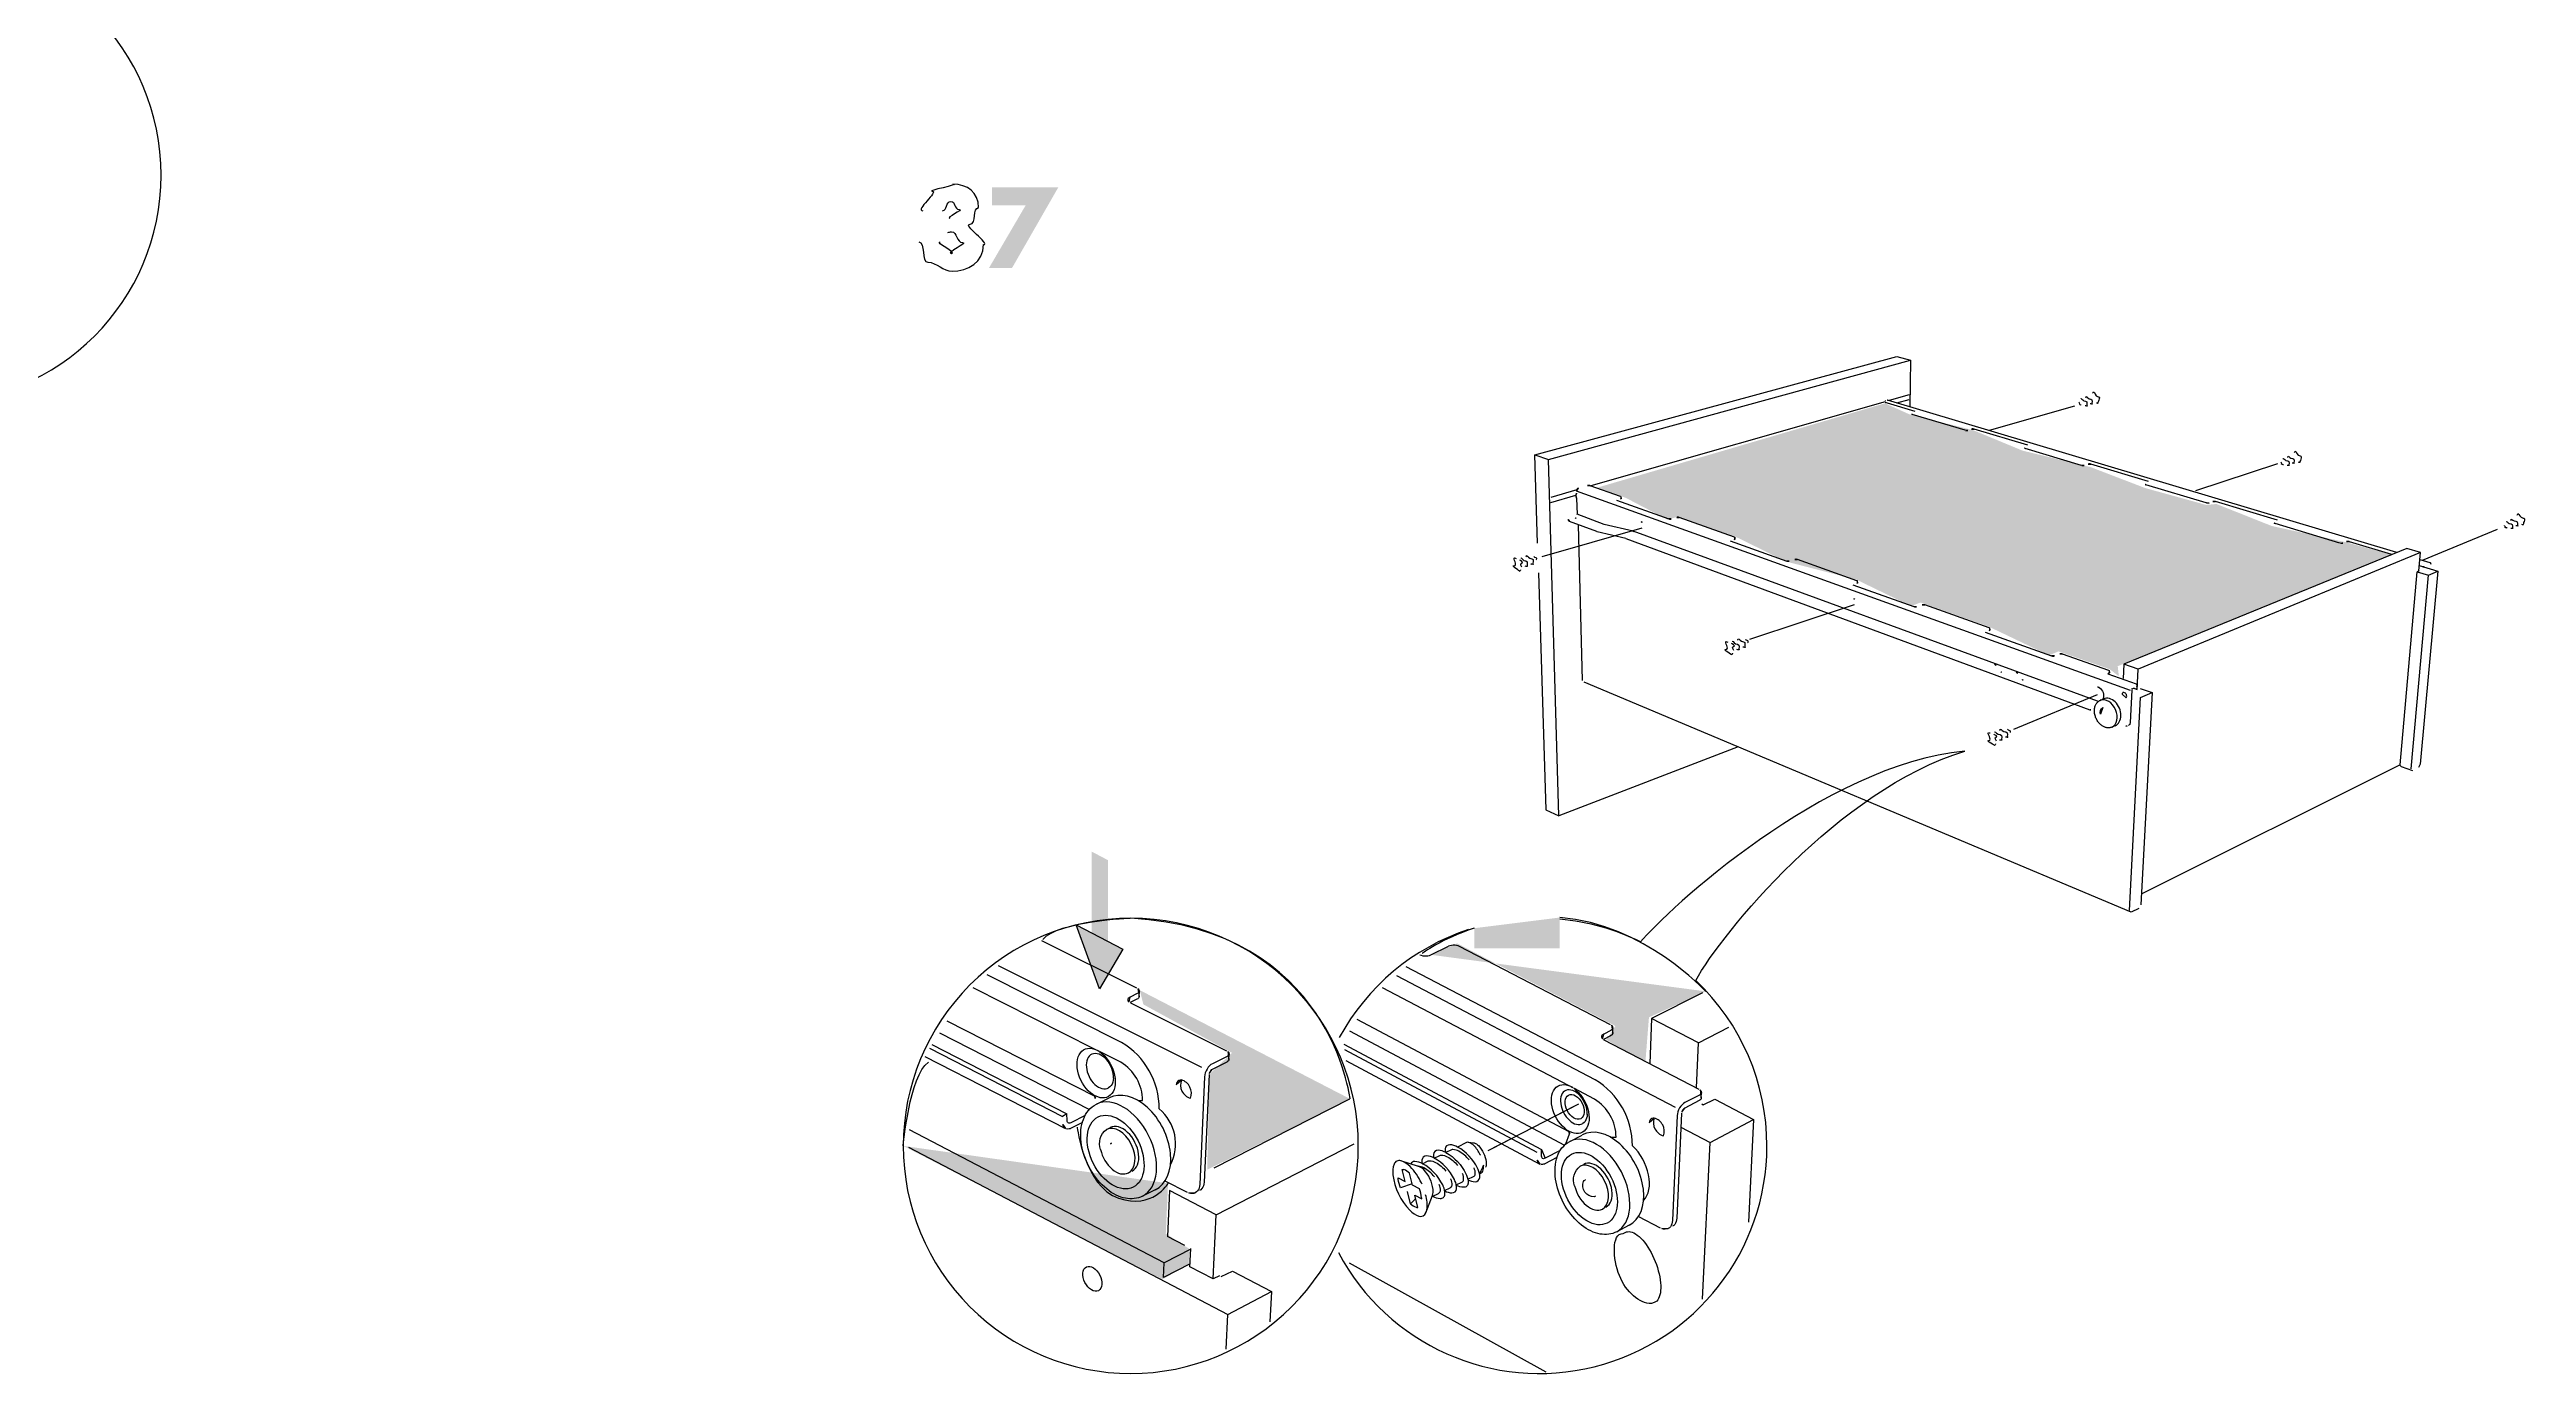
# Model space of a CAD drawing. Header units: metres. Extents: x -30.9 to 24.7, y -10.3 to 6.8.
# Drawn here: x 2.351 to 6.5, y -9.754 to -7.536 of the extents above; entities that cross this region are included whole.
import ezdxf

# ---------------------------------------------------------------- set-up
doc = ezdxf.new("R2010")
doc.units = ezdxf.units.M
doc.header["$MEASUREMENT"] = 0
doc.layers.add('PDF_Working_Num_Penna__1_Num_Penna__1', color=7, linetype='Continuous', lineweight=18, true_color=0xd1d2d4)
doc.layers.add('PDF_Working_Num_Penna__255_Num_Penna__255', color=255, linetype='Continuous', lineweight=18)
doc.layers.add('PDF_Working_Num_Penna__7_Num_Penna__7', color=7, linetype='Continuous', lineweight=18)
doc.styles.add('GENERATED_STYLE_1', font='')
doc.styles.get('GENERATED_STYLE_1').set_extended_font_data('Arial')

msp = doc.modelspace()

# ---------------------------------------------------------------- hatches: boundary and pattern name
at = {"layer": 'PDF_Working_Num_Penna__1_Num_Penna__1', "linetype": 'Continuous', "lineweight": 18, "true_color": 0xd1d2d4}
for points in [[(4.9437, -8.2701), (4.9916, -8.2871), (5.0617, -8.3236), (5.08, -8.3185), (5.1763, -8.3526), (5.2603, -8.3938), (5.3786, -8.4244), (5.4693, -8.4684), (5.4856, -8.4624), (5.5997, -8.5028), (5.7006, -8.551), (5.7166, -8.5443), (5.8021, -8.574), (5.8177, -8.586), (5.8158, -8.5691), (6.2753, -8.3824), (6.1965, -8.3611), (6.0739, -8.3343), (5.9811, -8.2974), (5.9641, -8.299), (5.8617, -8.2707), (5.7703, -8.2356), (5.6565, -8.2081), (5.574, -8.1739), (5.466, -8.1469), (5.4259, -8.1288)], [(4.8811, -8.9901), (4.7377, -9.008), (4.7377, -9.0416), (4.8811, -9.0416)], [(4.6645, -9.0524), (4.7733, -9.0669), (4.7092, -9.0334)], [(4.7733, -9.0669), (4.9744, -9.1718), (4.9592, -9.1949), (5.0245, -9.2325), (5.0305, -9.1573), (5.1255, -9.1138)], [(4.1776, -9.1118), (4.1835, -9.1356), (4.3319, -9.2167), (4.2943, -9.2523), (4.2904, -9.4126), (4.5298, -9.2939)], [(4.2249, -9.4353), (3.7813, -9.3726), (4.2156, -9.5961), (4.2592, -9.5712), (4.2607, -9.5452), (4.2211, -9.5195)]]:
    msp.add_hatch(color=254, dxfattribs=at).paths.add_polyline_path(points)
at = {"layer": 'PDF_Working_Num_Penna__7_Num_Penna__7', "linetype": 'Continuous', "lineweight": 18}
for points in [[(3.9865, -7.7969), (3.9248, -7.9023), (3.9634, -7.9023), (4.041, -7.7671), (3.93, -7.7671), (3.93, -7.7969)], [(4.0967, -9.0552), (4.1244, -9.0698), (4.1244, -8.8941), (4.0967, -8.8795)], [(4.0967, -9.0552), (4.1244, -9.0698), (4.1244, -8.8941), (4.0967, -8.8795)], [(4.1098, -9.1095), (4.1491, -9.0429), (4.0707, -9.0024)], [(4.1098, -9.1095), (4.1491, -9.0429), (4.0707, -9.0024)]]:
    msp.add_hatch(color=7, dxfattribs=at).paths.add_polyline_path(points)

# ---------------------------------------------------------------- linework, layer by layer
at = {"layer": 'PDF_Working_Num_Penna__255_Num_Penna__255', "color": 255, "linetype": 'Continuous', "lineweight": 18, "flags": 128}
for points in [[(5.0187, -8.338), (4.851, -8.3859)], [(5.3745, -8.4666), (5.199, -8.5243)], [(5.6419, -8.6745), (5.7817, -8.6167)], [(4.7666, -9.3776), (4.9074, -9.3052)]]:
    msp.add_lwpolyline(points, dxfattribs=at)
msp.add_lwpolyline([(4.1098, -9.1095), (4.0707, -9.0024), (4.1491, -9.0429)], close=True, dxfattribs=at)
at = {"layer": 'PDF_Working_Num_Penna__7_Num_Penna__7', "color": 7, "linetype": 'Continuous', "lineweight": 18, "flags": 128}
for points in [[(1.8285, -7.9402, 0.265678), (2.1569, -8.1278, 0.414205), (2.5381, -7.7466, 0.414205), (2.1569, -7.3654, 0.263912), (1.8298, -7.5508)], [(5.7819, -8.6038), (5.7824, -8.6039), (5.7828, -8.604), (5.7832, -8.6041), (5.7836, -8.6043), (5.784, -8.6045), (5.7845, -8.6047, -0.382502), (5.7908, -8.6245)], [(4.2288, -9.4042, 0.355278), (4.2101, -9.3108, 0.265831), (4.147, -9.1993), (3.9216, -9.086)], [(4.175, -9.2967), (4.1786, -9.2964), (4.1823, -9.2967, 0.263335), (4.1457, -9.2326), (4.1102, -9.2147), (4.1142, -9.2176), (4.1178, -9.221), (4.1214, -9.225), (4.1246, -9.2293), (4.1276, -9.2339), (4.1302, -9.2389), (4.1325, -9.244), (4.1342, -9.2492), (4.1354, -9.2544), (4.1362, -9.2596), (4.1365, -9.2646), (4.1363, -9.2695), (4.1356, -9.2739), (4.1344, -9.2781), (4.1327, -9.2818), (4.1306, -9.2851), (4.1281, -9.2876), (4.1252, -9.2898), (4.122, -9.2913), (4.1185, -9.2921), (4.1148, -9.2923), (4.1109, -9.2919), (4.107, -9.2907), (4.103, -9.289), (4.0989, -9.2867), (4.0951, -9.2838), (4.0913, -9.2804), (4.0878, -9.2764), (4.0845, -9.2722), (4.0815, -9.2676), (4.0789, -9.2627), (4.0768, -9.2576), (4.075, -9.2524), (4.0736, -9.2472), (4.0728, -9.2421), (4.0725, -9.2371), (4.0726, -9.2322), (4.0733, -9.2278), (4.0744, -9.2235), (4.076, -9.2198), (4.0781, -9.2165), (4.0806, -9.2138), (4.0835, -9.2116), (4.0866, -9.2101), (4.0901, -9.2092), (4.0938, -9.2089), (4.0977, -9.2093), (4.1016, -9.2104), (3.8983, -9.1077)], [(4.5103, -9.5512, 0.781749), (5.2281, -9.3727, 0.20695), (5.1088, -9.0956)], [(4.9662, -9.3581), (4.9692, -9.3578), (4.9723, -9.3578), (4.9755, -9.358, 0.257477), (4.9393, -9.2944), (4.9044, -9.276), (4.9082, -9.279), (4.9119, -9.2825), (4.9154, -9.2863), (4.9186, -9.2907), (4.9215, -9.2953), (4.9241, -9.3002), (4.9262, -9.3053), (4.9279, -9.3104), (4.9292, -9.3155), (4.93, -9.3206), (4.9303, -9.3255), (4.9301, -9.3302), (4.9294, -9.3346), (4.9282, -9.3386), (4.9266, -9.3421), (4.9244, -9.3453), (4.922, -9.3478), (4.9192, -9.3498), (4.9159, -9.3511), (4.9125, -9.3519), (4.9088, -9.352), (4.9051, -9.3514), (4.9011, -9.3502), (4.8972, -9.3484), (4.8932, -9.3461), (4.8894, -9.3431), (4.8857, -9.3397), (4.8822, -9.3359), (4.879, -9.3315), (4.876, -9.327), (4.8735, -9.3221), (4.8713, -9.3171), (4.8696, -9.312), (4.8682, -9.3069), (4.8674, -9.3019), (4.867, -9.2969), (4.8672, -9.2922), (4.8679, -9.2878), (4.869, -9.2838), (4.8706, -9.2801), (4.8726, -9.277), (4.8751, -9.2744), (4.8779, -9.2723), (4.881, -9.2709), (4.8844, -9.2701), (4.8881, -9.2699), (4.8919, -9.2705), (4.8958, -9.2715), (4.5841, -9.1076)], [(5.0029, -9.3724, 0.259952), (4.9406, -9.262), (4.6079, -9.0877)], [(4.1118, -9.3789, -0.32384), (4.1219, -9.3449), (4.1282, -9.3418)], [(4.7484, -9.3884, 0.006605), (4.7479, -9.3873, 0.080549), (4.7373, -9.3721, 0.115618), (4.729, -9.3668, 0.196881), (4.7251, -9.367), (4.7099, -9.3745, 0.116668), (4.6967, -9.3707, 0.411804), (4.6891, -9.3776, 0.046592), (4.6894, -9.3833)], [(4.7272, -9.4294, 0.10591), (4.7394, -9.4326, 0.413203), (4.747, -9.4257, 0.117006), (4.7444, -9.4122, 0.007797), (4.7434, -9.4101, 0.154853), (4.7099, -9.3745)], [(4.7278, -9.3665), (4.7368, -9.3673, -0.05893), (4.7378, -9.3675, -0.116327), (4.7447, -9.372, -0.162227), (4.7579, -9.3994, -0.115525), (4.757, -9.4076)], [(4.6338, -9.4361), (4.6141, -9.443, -0.053814), (4.6106, -9.4283, -0.018221), (4.6104, -9.4263), (4.6221, -9.4322), (4.6173, -9.412, -0.113698), (4.62, -9.4124)], [(4.6504, -9.4369, 0.002429), (4.6493, -9.4346, 0.080403), (4.6302, -9.4072, 0.116565), (4.6153, -9.3976)], [(4.6397, -9.4607), (4.6312, -9.4699, 0.102437), (4.6403, -9.4753, 0.118329), (4.6433, -9.4756), (4.6384, -9.4554), (4.6498, -9.4612, 0.01244), (4.6497, -9.4594, 0.054522), (4.6461, -9.4445), (4.6344, -9.4385), (4.6295, -9.4182, 0.107504), (4.62, -9.4124)], [(4.6515, -9.4025, 0.117038), (4.6383, -9.3987, 0.301266), (4.6314, -9.4029)], [(4.6711, -9.4242, 0.095532), (4.6536, -9.4095, 0.116428), (4.6438, -9.4067), (4.6433, -9.4067)], [(4.671, -9.3932, 0.117024), (4.6577, -9.3894, 0.413204), (4.6502, -9.3963, 0.048325), (4.6505, -9.4019)], [(4.6679, -9.457, 0.114871), (4.681, -9.4607, 0.414237), (4.6885, -9.4538, 0.116674), (4.686, -9.4402, 0.006878), (4.685, -9.4381, 0.154906), (4.6513, -9.4024), (4.6607, -9.3979, -0.123932), (4.6633, -9.3974, -0.115876), (4.6731, -9.4002, -0.096064), (4.6905, -9.4149)], [(4.6905, -9.3838, 0.116272), (4.6772, -9.38, 0.413055), (4.6697, -9.3869, 0.046769), (4.6699, -9.3926)], [(4.6883, -9.4481, 0.106446), (4.7005, -9.4513, 0.41401), (4.708, -9.4444, 0.116124), (4.7055, -9.4309, 0.005254), (4.7045, -9.4288, 0.154727), (4.6708, -9.3931), (4.6801, -9.3886, -0.126456), (4.6827, -9.388, -0.116454), (4.6925, -9.3908, -0.09581), (4.71, -9.4055)], [(4.7295, -9.3962, 0.096091), (4.712, -9.3815, 0.116334), (4.7022, -9.3787, 0.125981), (4.6996, -9.3792), (4.6903, -9.3837, -0.154776), (4.724, -9.4194, -0.011155), (4.7249, -9.4215, -0.116367), (4.7275, -9.4351, -0.414647), (4.72, -9.442, -0.105827), (4.7077, -9.4388)], [(4.7076, -9.4379), (4.717, -9.4334, 0.277959), (4.72, -9.4289, 0.117173), (4.7181, -9.4188), (4.7181, -9.4187)], [(4.7271, -9.4286), (4.7365, -9.4241, 0.276051), (4.7395, -9.4195, 0.115192), (4.7376, -9.4095)], [(4.9059, -9.4393, -0.323183), (4.9151, -9.4067), (4.9213, -9.4036)], [(4.6569, -9.4844, 0.115875), (4.6588, -9.4667, 0.031051), (4.6564, -9.4543)], [(4.6671, -9.4574), (4.6781, -9.4521, 0.276062), (4.6811, -9.4476, 0.116002), (4.6792, -9.4375)], [(4.6881, -9.4473), (4.6975, -9.4428, 0.275721), (4.7006, -9.4382, 0.114994), (4.6987, -9.4282), (4.6986, -9.428)], [(4.9411, -9.4568), (4.9389, -9.4581, -0.522667), (4.921, -9.4323), (4.9222, -9.4307), (4.924, -9.4294), (4.9238, -9.4295)]]:
    msp.add_lwpolyline(points, format="xyb", dxfattribs=at)
for points in [[(4.844, -8.3628), (4.8395, -8.2148), (5.446, -8.0502)], [(4.8395, -8.2148), (4.8623, -8.2228), (5.4687, -8.0567)], [(5.446, -8.0502), (5.4687, -8.0567)], [(5.4687, -8.0567), (5.4673, -8.1347)], [(5.4262, -8.1263), (4.9329, -8.2672)], [(5.4764, -8.1424), (5.43, -8.1285), (5.427, -8.1276)], [(6.2833, -8.3786), (5.4301, -8.1235)], [(5.4663, -8.1148), (5.4328, -8.1243)], [(5.4457, -8.1282), (5.4662, -8.1223)], [(5.5601, -8.174), (5.4717, -8.1474)], [(5.6653, -8.1991), (5.5753, -8.1721)], [(5.7431, -8.1333), (5.6003, -8.1741)], [(5.7553, -8.2327), (5.6607, -8.2043)], [(4.8796, -8.8198), (4.8623, -8.2228)], [(5.8672, -8.2596), (5.7707, -8.2307)], [(6.0834, -8.2302), (5.946, -8.2754)], [(4.9094, -8.2739), (4.8659, -8.2864)], [(4.8662, -8.2947), (4.908, -8.2827)], [(5.8374, -8.6098), (4.909, -8.2761)], [(4.9093, -8.2881), (4.91, -8.3147)], [(4.9831, -8.2851), (4.9318, -8.2668)], [(4.9761, -8.291), (5.0636, -8.3223)], [(5.9641, -8.2956), (5.8628, -8.2651)], [(6.0835, -8.3245), (5.9797, -8.2933)], [(5.0187, -8.338), (4.851, -8.3859)], [(4.9434, -8.3437), (4.8974, -8.3266)], [(4.9557, -8.3315), (4.91, -8.3147)], [(4.9189, -8.5928), (4.9123, -8.3322)], [(5.7819, -8.6275), (5.0039, -8.3429), (4.9557, -8.3315)], [(5.1737, -8.3529), (5.0812, -8.32)], [(6.1881, -8.363), (6.0794, -8.3303)], [(6.3266, -8.3913), (6.4522, -8.3394)], [(4.9916, -8.3553), (4.9437, -8.3438), (4.9434, -8.3437)], [(4.9916, -8.3553), (5.7693, -8.6423)], [(5.1668, -8.3593), (5.2613, -8.393)], [(6.2999, -8.3718), (5.826, -8.5659), (5.8248, -8.5897)], [(6.3229, -8.3786), (5.8498, -8.5743), (5.826, -8.5659)], [(6.2752, -8.3819), (6.2039, -8.3606)], [(6.3202, -8.4095), (6.3229, -8.3786), (6.2999, -8.3718)], [(4.8456, -8.4126), (4.8578, -8.8096), (4.8796, -8.8198)], [(5.3788, -8.426), (5.2792, -8.3905)], [(6.2897, -8.7358), (6.2888, -8.7345), (6.3174, -8.4109)], [(6.3073, -8.7411), (6.3365, -8.4167)], [(6.321, -8.4091), (6.3174, -8.4109), (6.3365, -8.4167)], [(6.321, -8.4007), (6.3521, -8.41), (6.3226, -8.7334), (6.3197, -8.7388)], [(6.3219, -8.3902), (6.3388, -8.3952), (6.3392, -8.3954), (6.3395, -8.3958), (6.3398, -8.3963), (6.34, -8.397), (6.3401, -8.3977), (6.34, -8.3985)], [(6.3365, -8.4167), (6.3521, -8.41)], [(5.3721, -8.4327), (5.4744, -8.4693)], [(5.3745, -8.4666), (5.199, -8.5243)], [(5.6003, -8.5048), (5.4927, -8.4665)], [(5.5938, -8.512), (5.7049, -8.5517)], [(5.8007, -8.5762), (5.7235, -8.5487)], [(5.8019, -8.5802), (5.8018, -8.5805), (5.8015, -8.5808), (5.8011, -8.581), (5.7992, -8.5818), (5.8469, -8.5989)], [(5.8481, -8.608), (5.8498, -8.5743)], [(5.8511, -8.9748), (5.8383, -8.9812), (4.9222, -8.5956)], [(5.6419, -8.6745), (5.7817, -8.6167)], [(5.8114, -8.6689), (5.8058, -8.6713), (5.8047, -8.6717), (5.8036, -8.672), (5.8025, -8.6722), (5.8013, -8.6724), (5.8002, -8.6724), (5.799, -8.6724), (5.7978, -8.6723), (5.7966, -8.672), (5.7954, -8.6718), (5.7943, -8.6714), (5.7931, -8.6709), (5.7919, -8.6703), (5.7907, -8.6696), (5.7896, -8.6689), (5.7885, -8.6681), (5.7873, -8.6672), (5.7862, -8.6662), (5.7852, -8.6651), (5.7842, -8.6639), (5.7832, -8.6628), (5.7823, -8.6615), (5.7815, -8.6602), (5.7807, -8.6589), (5.78, -8.6574), (5.7793, -8.656), (5.7788, -8.6545), (5.7783, -8.6531), (5.7778, -8.6516), (5.7774, -8.6501), (5.7771, -8.6486), (5.7769, -8.647), (5.7768, -8.6455), (5.7767, -8.644), (5.7768, -8.6425), (5.7769, -8.6411), (5.7771, -8.6397), (5.7773, -8.6383), (5.7777, -8.6369), (5.7781, -8.6356), (5.7786, -8.6344), (5.7792, -8.6332), (5.7799, -8.632), (5.7806, -8.631), (5.7814, -8.63), (5.7823, -8.6291), (5.7832, -8.6282), (5.7843, -8.6275), (5.7854, -8.6268), (5.7866, -8.6263), (5.7922, -8.6239)], [(5.8394, -8.609), (5.8367, -8.6635), (5.8365, -8.6646), (5.8362, -8.6656), (5.8358, -8.6665), (5.8352, -8.6673), (5.8346, -8.6679), (5.8338, -8.6684)], [(5.8354, -8.9784), (5.8538, -8.6216)], [(5.8536, -8.6062), (5.8734, -8.6133)], [(5.8538, -8.6216), (5.8734, -8.6133)], [(5.8734, -8.6133), (5.8545, -8.9687)], [(5.1802, -8.7042), (4.8796, -8.8198)], [(5.8555, -8.9505), (6.2875, -8.735), (6.2888, -8.7341)], [(6.2897, -8.7358), (6.2908, -8.7373), (6.3095, -8.7439)], [(4.1727, -9.1082), (4.0133, -9.0291)], [(4.6653, -9.0526), (4.6947, -9.0383)], [(4.7132, -9.0386), (4.7108, -9.0377), (4.7082, -9.0369), (4.7054, -9.0366), (4.7024, -9.0366), (4.6995, -9.0369), (4.6969, -9.0374), (4.6947, -9.0383)], [(4.9661, -9.1696), (4.7132, -9.0386)], [(4.2816, -9.2413), (3.9411, -9.0709)], [(5.0748, -9.3081), (4.6235, -9.0727)], [(4.6468, -9.0524), (4.649, -9.0533), (4.6517, -9.054), (4.6546, -9.0543), (4.6576, -9.0544), (4.6603, -9.0542), (4.663, -9.0535), (4.6653, -9.0526)], [(4.1769, -9.1132), (4.1767, -9.1144), (4.176, -9.1156), (4.1748, -9.1167), (4.1733, -9.1175), (4.1612, -9.1234)], [(4.1765, -9.1226), (4.1762, -9.1238), (4.1755, -9.125), (4.1743, -9.126), (4.1728, -9.1269), (4.1612, -9.1325)], [(5.1202, -9.1161), (5.035, -9.1594), (5.0317, -9.2347)], [(3.8543, -9.1631), (4.1021, -9.2893)], [(4.1617, -9.1327), (4.323, -9.2131)], [(4.5412, -9.1603), (4.8964, -9.3487)], [(5.1134, -9.1998), (5.035, -9.1594)], [(3.8253, -9.2089), (4.048, -9.3232)], [(3.8293, -9.2028), (4.0554, -9.3187)], [(3.8422, -9.1831), (4.0933, -9.3114)], [(4.5195, -9.2022), (4.8503, -9.3787)], [(4.5204, -9.211), (4.8428, -9.3833)], [(4.5289, -9.1797), (4.8892, -9.3713)], [(4.9698, -9.1839), (4.9696, -9.1852), (4.9688, -9.1863), (4.9677, -9.1874), (4.9662, -9.1883), (4.9543, -9.1944)], [(4.9702, -9.1748), (4.9699, -9.176), (4.9692, -9.1772), (4.9681, -9.1783), (4.9666, -9.1792), (4.9547, -9.1853)], [(4.9551, -9.1949), (5.1143, -9.2776)], [(5.1099, -9.2753), (5.1134, -9.1998), (5.1643, -9.1736)], [(3.8175, -9.2226), (4.0531, -9.3437)], [(4.2993, -9.2349), (4.2968, -9.2364), (4.2944, -9.2384), (4.2922, -9.241), (4.2902, -9.2439), (4.2886, -9.247), (4.2873, -9.2504), (4.2864, -9.2537), (4.2861, -9.2569)], [(4.3269, -9.2279), (4.3266, -9.2291), (4.3259, -9.2302), (4.3247, -9.2313), (4.3233, -9.2322), (4.2988, -9.2444)], [(4.3274, -9.2184), (4.3271, -9.2196), (4.3264, -9.2208), (4.3252, -9.2218), (4.3238, -9.2227), (4.2993, -9.2349)], [(4.5228, -9.2293), (4.8476, -9.4031)], [(4.2032, -9.446), (4.1821, -9.4567), (4.1788, -9.4583), (4.1754, -9.4594), (4.1719, -9.4603), (4.1683, -9.4609), (4.1647, -9.4612), (4.161, -9.4612), (4.1572, -9.4609), (4.1534, -9.4603), (4.1497, -9.4594), (4.1459, -9.4583), (4.1419, -9.4568), (4.1378, -9.4549), (4.1338, -9.4529), (4.1298, -9.4504), (4.126, -9.4479), (4.1221, -9.4448), (4.1182, -9.4414), (4.1144, -9.4379), (4.1108, -9.434), (4.1072, -9.43), (4.1038, -9.4258), (4.1006, -9.4213), (4.0976, -9.4167), (4.0948, -9.412), (4.0921, -9.407), (4.0897, -9.4021), (4.0875, -9.3971), (4.0856, -9.392), (4.0838, -9.3868), (4.0823, -9.3816), (4.0811, -9.3765), (4.08, -9.3712), (4.0793, -9.3661), (4.0788, -9.361), (4.0786, -9.356), (4.0787, -9.351), (4.079, -9.3462), (4.0795, -9.3414), (4.0804, -9.3368), (4.0816, -9.3324), (4.0831, -9.3282), (4.0848, -9.3241), (4.0868, -9.3202), (4.0891, -9.3166), (4.0916, -9.3133), (4.0945, -9.3102), (4.0977, -9.3073), (4.1013, -9.3048), (4.105, -9.3027), (4.1262, -9.2922)], [(4.1334, -9.2591), (4.133, -9.2627), (4.1322, -9.2661), (4.131, -9.2691), (4.1294, -9.2717), (4.1274, -9.2739), (4.1252, -9.2755)], [(4.2861, -9.2569), (4.2779, -9.4371), (4.2776, -9.4403), (4.2768, -9.4432), (4.2757, -9.4458), (4.2743, -9.448), (4.2725, -9.4498), (4.2705, -9.4511)], [(4.2935, -9.2532), (4.2853, -9.4333), (4.2849, -9.4365), (4.2842, -9.4394), (4.2831, -9.442), (4.2817, -9.4442), (4.2799, -9.446), (4.2778, -9.4474)], [(4.302, -9.4093), (4.5296, -9.2935)], [(5.1182, -9.2923), (5.1179, -9.2934), (5.1172, -9.2947), (5.116, -9.2958), (5.1146, -9.2967), (5.0904, -9.3093)], [(5.1186, -9.283), (5.1183, -9.2843), (5.1176, -9.2854), (5.1165, -9.2865), (5.115, -9.2874), (5.0908, -9.3)], [(4.0618, -9.3339), (4.0603, -9.3344), (4.0588, -9.3344), (4.0577, -9.3339), (4.0567, -9.333), (4.0561, -9.3315), (4.0559, -9.3298), (4.0554, -9.3187), (4.048, -9.3232)], [(4.0813, -9.3333), (4.0614, -9.3432)], [(4.0858, -9.3219), (4.0618, -9.3339)], [(4.7611, -9.3804), (4.9129, -9.3024)], [(4.9272, -9.3197), (4.9269, -9.3231), (4.9261, -9.3264), (4.925, -9.3291), (4.9236, -9.3317), (4.9218, -9.3336), (4.9196, -9.3352)], [(5.0778, -9.3219), (5.0698, -9.4976), (5.0695, -9.5006), (5.0688, -9.5033), (5.0678, -9.5058), (5.0664, -9.5079), (5.0648, -9.5096), (5.0629, -9.5109)], [(5.0852, -9.318), (5.0772, -9.4937), (5.0768, -9.4967), (5.0761, -9.4994), (5.0751, -9.5018), (5.0738, -9.504), (5.0721, -9.5057), (5.0702, -9.5069)], [(5.0908, -9.3), (5.0884, -9.3016), (5.0861, -9.3037), (5.0838, -9.3062), (5.0819, -9.309), (5.0802, -9.3122), (5.079, -9.3154), (5.0781, -9.3187), (5.0778, -9.3219)], [(5.1188, -9.3022), (5.1214, -9.3036), (5.1406, -9.2945)], [(5.1328, -9.367), (5.2059, -9.3285)], [(5.1406, -9.2945), (5.2059, -9.3285)], [(5.2059, -9.3285), (5.1973, -9.5005)], [(3.7903, -9.3747), (4.325, -9.6549)], [(4.2182, -9.5686), (3.7917, -9.3458)], [(4.3006, -9.5955), (4.3056, -9.4878), (4.5364, -9.3691)], [(4.9973, -9.5053), (4.9765, -9.5164), (4.9733, -9.5178), (4.97, -9.5191), (4.9666, -9.52), (4.9632, -9.5206), (4.9596, -9.521), (4.956, -9.521), (4.9523, -9.5207), (4.9487, -9.5202), (4.945, -9.5194), (4.9412, -9.5183), (4.9373, -9.5169), (4.9333, -9.5151), (4.9293, -9.5132), (4.9254, -9.5108), (4.9216, -9.5082), (4.9176, -9.5053), (4.9138, -9.502), (4.91, -9.4985), (4.9063, -9.4949), (4.9027, -9.4909), (4.8994, -9.4868), (4.8962, -9.4825), (4.8931, -9.4779), (4.8902, -9.4733), (4.8875, -9.4685), (4.8851, -9.4637), (4.8827, -9.4587), (4.8808, -9.4537), (4.8789, -9.4486), (4.8774, -9.4435), (4.876, -9.4385), (4.8749, -9.4333), (4.874, -9.4282), (4.8734, -9.4232), (4.8731, -9.4183), (4.8731, -9.4133), (4.8732, -9.4086), (4.8738, -9.4039), (4.8745, -9.3993), (4.8755, -9.395), (4.8768, -9.3907), (4.8784, -9.3867), (4.8803, -9.3828), (4.8825, -9.3793), (4.8848, -9.3759), (4.8877, -9.3728), (4.8908, -9.3699), (4.8942, -9.3673), (4.8978, -9.3653), (4.9188, -9.3544)], [(4.897, -9.3532), (4.8909, -9.3698)], [(5.0841, -9.3415), (5.1328, -9.367)], [(5.1203, -9.6291), (5.1328, -9.367)], [(4.8764, -9.392), (4.8561, -9.4025)], [(4.8818, -9.3802), (4.8565, -9.3933)], [(4.2196, -9.4311), (4.257, -9.4503)], [(4.2273, -9.4474), (4.2238, -9.5242)], [(4.3056, -9.4878), (4.2273, -9.4474)], [(4.6312, -9.4699), (4.6262, -9.4491)], [(5.013, -9.4906), (5.0493, -9.5099)], [(4.2528, -9.5392), (4.2238, -9.5242)], [(4.9873, -9.5192), (4.9929, -9.5168), (4.9947, -9.5163), (4.9972, -9.5161), (4.9997, -9.5164), (5.0024, -9.5171), (5.0052, -9.5183), (5.0081, -9.5199), (5.011, -9.5219), (5.014, -9.5244), (5.017, -9.5272), (5.02, -9.5304), (5.0229, -9.534), (5.0259, -9.5379), (5.0287, -9.542), (5.0314, -9.5465), (5.034, -9.5511), (5.0365, -9.556), (5.0388, -9.561), (5.0409, -9.5661), (5.0429, -9.5713), (5.0446, -9.5765), (5.0462, -9.5817), (5.0475, -9.5869), (5.0485, -9.592), (5.0494, -9.5969), (5.0499, -9.6018), (5.0502, -9.6064), (5.0503, -9.6108), (5.05, -9.6149), (5.0496, -9.6187), (5.0488, -9.6222), (5.0478, -9.6254), (5.0466, -9.6281), (5.0452, -9.6305), (5.0435, -9.6325), (5.0416, -9.634), (5.0395, -9.6351), (5.0346, -9.6368)], [(4.2171, -9.5933), (4.2182, -9.5686)], [(4.2618, -9.5702), (4.2171, -9.5933)], [(4.2629, -9.5456), (4.2182, -9.5686)], [(4.311, -9.5902), (4.3006, -9.5955), (4.2615, -9.5751), (4.2629, -9.5444)], [(4.3136, -9.5915), (4.3328, -9.5824)], [(4.3328, -9.5825), (4.3982, -9.6164)], [(4.8582, -9.7516), (4.529, -9.5688)], [(4.325, -9.6549), (4.3982, -9.6164)], [(4.3982, -9.6164), (4.3956, -9.6671)], [(4.3222, -9.713), (4.325, -9.6549)]]:
    msp.add_lwpolyline(points, dxfattribs=at)
for points in [[(5.4262, -8.1247), (5.4262, -8.1245), (5.4264, -8.1244), (5.4267, -8.1242)], [(5.427, -8.1276), (5.4267, -8.1275), (5.4264, -8.1273), (5.4262, -8.1272)], [(5.4301, -8.1235), (5.4295, -8.1235)], [(5.4717, -8.1474), (5.4712, -8.1472), (5.471, -8.1471), (5.4708, -8.1469)], [(5.5644, -8.1741), (5.5639, -8.1742), (5.5633, -8.1742), (5.5627, -8.1743), (5.562, -8.1743), (5.5613, -8.1742), (5.5607, -8.1741)], [(5.5753, -8.1721), (5.5748, -8.1719), (5.5741, -8.1719), (5.5735, -8.1718), (5.5728, -8.1718), (5.5721, -8.1718), (5.5715, -8.1719), (5.571, -8.172)], [(5.6607, -8.2043), (5.6603, -8.2041), (5.6599, -8.2039), (5.6597, -8.2037)], [(5.7597, -8.2328), (5.7592, -8.2329), (5.7586, -8.233), (5.7579, -8.233), (5.7572, -8.233), (5.7565, -8.233), (5.7558, -8.2329)], [(5.7707, -8.2307), (5.7701, -8.2305), (5.7694, -8.2304), (5.7687, -8.2304), (5.768, -8.2304), (5.7673, -8.2304), (5.7667, -8.2305), (5.7662, -8.2306)], [(4.9087, -8.2808), (4.9083, -8.2816), (4.908, -8.2824), (4.9079, -8.2832), (4.9079, -8.2841), (4.9079, -8.2849), (4.9081, -8.2856), (4.9084, -8.2863), (4.9088, -8.2868), (4.9091, -8.2872), (4.9092, -8.2876)], [(4.9091, -8.2793), (4.909, -8.2798), (4.9089, -8.2803)], [(4.9122, -8.271), (4.9116, -8.2713), (4.911, -8.2717), (4.9104, -8.2722), (4.9099, -8.2729), (4.9095, -8.2736), (4.9092, -8.2745), (4.909, -8.2753), (4.909, -8.2761)], [(4.9318, -8.2668), (4.9313, -8.2667), (4.9306, -8.2665), (4.9299, -8.2665), (4.9292, -8.2665), (4.9285, -8.2665), (4.9278, -8.2666)], [(4.9839, -8.2883), (4.9839, -8.2885), (4.9837, -8.2887), (4.9833, -8.2889), (4.9828, -8.2891)], [(4.9839, -8.2883), (4.9839, -8.2858), (4.9838, -8.2856), (4.9837, -8.2854), (4.9834, -8.2852)], [(5.8628, -8.2651), (5.8623, -8.2649), (5.8619, -8.2647), (5.8617, -8.2645)], [(5.9687, -8.2956), (5.9682, -8.2958), (5.9675, -8.2959), (5.9668, -8.2959), (5.9661, -8.2959), (5.9654, -8.2958), (5.9647, -8.2957)], [(5.9797, -8.2933), (5.9791, -8.2932), (5.9784, -8.2931), (5.9776, -8.293), (5.9769, -8.293), (5.9762, -8.293), (5.9756, -8.2931), (5.9751, -8.2933)], [(4.8974, -8.3266), (4.8968, -8.3264), (4.8964, -8.326), (4.896, -8.3255), (4.8957, -8.325), (4.8955, -8.3243), (4.8953, -8.3236)], [(4.9082, -8.3204), (4.908, -8.3209), (4.9076, -8.3214), (4.9072, -8.3217)], [(4.91, -8.3147), (4.91, -8.3152)], [(5.0175, -8.3272), (5.0178, -8.3273), (5.0182, -8.3274), (5.0185, -8.3274), (5.0187, -8.3276), (5.0191, -8.3277)], [(5.0636, -8.3223), (5.0642, -8.3225), (5.0648, -8.3226), (5.0655, -8.3227), (5.0663, -8.3227), (5.0671, -8.3226), (5.0678, -8.3225)], [(5.0812, -8.32), (5.0806, -8.3198), (5.0799, -8.3197), (5.0792, -8.3196), (5.0785, -8.3196), (5.0777, -8.3197), (5.077, -8.3198)], [(6.0794, -8.3303), (6.079, -8.3301), (6.0786, -8.3299), (6.0783, -8.3297), (6.0781, -8.3295)], [(5.0037, -8.3439), (5.0039, -8.3434)], [(5.1746, -8.3563), (5.1745, -8.3565), (5.1743, -8.3567), (5.174, -8.3569), (5.1735, -8.3571)], [(5.1746, -8.3563), (5.1746, -8.3537), (5.1745, -8.3535), (5.1744, -8.3533), (5.1741, -8.3531)], [(6.1928, -8.363), (6.1923, -8.3632), (6.1917, -8.3633), (6.191, -8.3634), (6.1902, -8.3633), (6.1895, -8.3633), (6.1888, -8.3632)], [(6.2039, -8.3606), (6.2033, -8.3604), (6.2025, -8.3603), (6.2018, -8.3602), (6.201, -8.3602), (6.2003, -8.3603), (6.1997, -8.3604), (6.1992, -8.3605)], [(5.2613, -8.393), (5.2619, -8.3932), (5.2626, -8.3933), (5.2634, -8.3934), (5.2641, -8.3934), (5.2649, -8.3934), (5.2656, -8.3932)], [(5.2792, -8.3905), (5.2786, -8.3903), (5.2779, -8.3902), (5.2771, -8.3901), (5.2763, -8.3901), (5.2756, -8.3902), (5.2749, -8.3903)], [(6.3271, -8.4025), (6.3277, -8.4025), (6.3283, -8.4027), (6.3289, -8.4029)], [(6.3378, -8.3953), (6.3383, -8.3952)], [(5.3736, -8.456), (5.374, -8.4561), (5.3743, -8.4562), (5.3747, -8.4563), (5.375, -8.4564), (5.3754, -8.4566)], [(5.3798, -8.4295), (5.3798, -8.4298), (5.3796, -8.43), (5.3792, -8.4302), (5.3788, -8.4304)], [(5.3798, -8.4295), (5.3799, -8.4269), (5.3798, -8.4266), (5.3796, -8.4264), (5.3793, -8.4261)], [(5.4744, -8.4693), (5.4751, -8.4695), (5.4758, -8.4696), (5.4766, -8.4697), (5.4774, -8.4697), (5.4782, -8.4696), (5.4789, -8.4695)], [(5.4927, -8.4665), (5.492, -8.4663), (5.4913, -8.4662), (5.4905, -8.4661), (5.4897, -8.4661), (5.4889, -8.4661), (5.4881, -8.4663)], [(5.6014, -8.5086), (5.6015, -8.5058), (5.6014, -8.5056), (5.6012, -8.5053), (5.6008, -8.505)], [(5.6014, -8.5086), (5.6014, -8.5088), (5.6012, -8.5091), (5.6009, -8.5093), (5.6004, -8.5095)], [(5.6123, -8.5673), (5.6119, -8.5667), (5.6114, -8.5662), (5.6108, -8.5659), (5.6102, -8.5657), (5.6096, -8.5656)], [(5.621, -8.5793), (5.6205, -8.5791), (5.6201, -8.5787), (5.6198, -8.5783)], [(5.6486, -8.5806), (5.6481, -8.5799), (5.6476, -8.5795), (5.647, -8.5791), (5.6464, -8.579), (5.6458, -8.5789)], [(5.7049, -8.5517), (5.7056, -8.5519), (5.7064, -8.5521), (5.7072, -8.5521), (5.708, -8.5522), (5.7089, -8.5521), (5.7096, -8.5519)], [(5.7235, -8.5487), (5.7228, -8.5485), (5.722, -8.5483), (5.7212, -8.5482), (5.7203, -8.5482), (5.7195, -8.5483), (5.7188, -8.5484)], [(5.802, -8.5802), (5.8021, -8.5773), (5.802, -8.577), (5.8017, -8.5767), (5.8013, -8.5764)], [(5.6573, -8.5926), (5.6569, -8.5924), (5.6565, -8.5921), (5.6561, -8.5916)], [(5.7819, -8.6275), (5.782, -8.6277), (5.7821, -8.6279), (5.7822, -8.6281), (5.7822, -8.6283), (5.7822, -8.6285)], [(5.8408, -8.6066), (5.8404, -8.6068), (5.84, -8.6072), (5.8397, -8.6078), (5.8395, -8.6084)], [(5.8423, -8.6059), (5.8484, -8.6081)], [(5.8482, -8.603), (5.8481, -8.6033), (5.8478, -8.6036), (5.8473, -8.6039)], [(5.8482, -8.603), (5.8483, -8.6001), (5.8483, -8.5998), (5.848, -8.5995), (5.8475, -8.5991)], [(5.771, -8.6422), (5.7704, -8.6423), (5.7698, -8.6424)], [(5.8318, -8.6692), (5.831, -8.6695), (5.8302, -8.6696), (5.8293, -8.6695)], [(4.1098, -9.1095), (4.0707, -9.0024), (4.1491, -9.0429)], [(4.1612, -9.1234), (4.1595, -9.1244), (4.1582, -9.1257), (4.1576, -9.1271), (4.1576, -9.1286), (4.1582, -9.13), (4.1595, -9.1313)], [(4.1765, -9.1226), (4.1769, -9.1132), (4.1767, -9.1119), (4.1759, -9.1105), (4.1745, -9.1093)], [(4.1612, -9.1325), (4.1615, -9.1326)], [(4.1016, -9.2104), (4.1032, -9.2109), (4.1047, -9.2115), (4.1059, -9.2122), (4.1073, -9.2129), (4.1087, -9.2137)], [(4.9547, -9.1853), (4.953, -9.1863), (4.9518, -9.1876), (4.9512, -9.189), (4.9511, -9.1904), (4.9516, -9.1918), (4.9527, -9.1932)], [(4.9543, -9.1944), (4.9548, -9.1947)], [(4.9698, -9.1839), (4.9702, -9.1748), (4.97, -9.1733), (4.9692, -9.172), (4.9678, -9.1706)], [(4.2988, -9.2444), (4.2972, -9.2454), (4.2959, -9.247), (4.2947, -9.249), (4.2939, -9.2511)], [(4.3269, -9.2279), (4.3274, -9.2184), (4.3271, -9.217), (4.3263, -9.2156), (4.3249, -9.2143)], [(4.1021, -9.2893), (4.1025, -9.2901), (4.1028, -9.2908), (4.103, -9.2915), (4.1031, -9.2922), (4.103, -9.293)], [(4.8958, -9.2715), (4.8974, -9.2722), (4.8988, -9.2728), (4.9001, -9.2734), (4.9014, -9.2742), (4.9027, -9.275)], [(5.1182, -9.2923), (5.1186, -9.283), (5.1183, -9.2815), (5.1175, -9.2801), (5.1162, -9.2787)], [(5.0904, -9.3093), (5.0888, -9.3104), (5.0874, -9.312), (5.0862, -9.3139), (5.0855, -9.316)], [(4.0531, -9.3437), (4.0515, -9.3427), (4.0502, -9.3411), (4.0492, -9.3392), (4.0486, -9.3369)], [(4.0614, -9.3432), (4.0592, -9.3441), (4.057, -9.3445), (4.0549, -9.3443)], [(4.1302, -9.3681), (4.1285, -9.3694)], [(4.8964, -9.3487), (4.8967, -9.3495), (4.897, -9.3502), (4.8972, -9.3509), (4.8973, -9.3516), (4.8972, -9.3524)], [(4.8476, -9.4031), (4.8462, -9.402), (4.845, -9.4006), (4.8441, -9.3987), (4.8435, -9.3967)], [(4.8561, -9.4025), (4.8538, -9.4034), (4.8515, -9.4038), (4.8495, -9.4037)], [(4.8565, -9.3933), (4.855, -9.3939), (4.8536, -9.394), (4.8524, -9.3935), (4.8514, -9.3926), (4.8509, -9.3913), (4.8506, -9.3896), (4.8503, -9.3787)], [(4.2705, -9.4512), (4.2681, -9.4521), (4.2655, -9.4524), (4.2628, -9.4522), (4.2599, -9.4515)], [(5.0629, -9.5109), (5.0605, -9.5118), (5.0579, -9.5122), (5.0551, -9.512), (5.0522, -9.5112)]]:
    msp.add_lwpolyline(points, close=True, dxfattribs=at)
for points in [[(5.8298, -8.6222, 0.534765), (5.826, -8.6131), (5.8253, -8.6132), (5.8246, -8.6134), (5.8241, -8.6138), (5.8236, -8.6144), (5.8233, -8.615), (5.823, -8.6158)], [(5.7867, -8.6496, -0.343225), (5.7907, -8.6385)], [(4.1624, -8.9914, 0.414214), (3.7813, -9.3726, 0.41422), (4.1624, -9.7538, 0.414217), (4.5436, -9.3726, 0.414211)], [(4.2473, -9.2621, 0.443886), (4.2625, -9.2926, 0.439845), (4.2473, -9.2621), (4.2452, -9.2623), (4.2432, -9.2628), (4.2415, -9.264), (4.2401, -9.2656), (4.239, -9.2676), (4.2383, -9.2699)], [(5.0393, -9.326, 0.434909), (5.0548, -9.3557, 0.434263), (5.0393, -9.326), (5.0373, -9.3261), (5.0354, -9.3266), (5.0338, -9.3277), (5.0323, -9.3292), (5.0313, -9.3311), (5.0306, -9.3333)], [(4.6301, -9.4805, 0.116364), (4.645, -9.4901, 0.413028), (4.6568, -9.4846), (4.6679, -9.4555, 0.116584), (4.6689, -9.4455, 0.161802), (4.6531, -9.4124, 0.115693), (4.6447, -9.4072), (4.6151, -9.3976, 0.414726), (4.6035, -9.4033, 0.116261), (4.6015, -9.421, 0.162751)], [(4.7466, -9.4193), (4.7495, -9.4179, 0.19848), (4.7521, -9.4149, 0.116694), (4.7532, -9.4051, 0.007204)]]:
    msp.add_lwpolyline(points, format="xyb", close=True, dxfattribs=at)
at = {"layer": 'PDF_Working_Num_Penna__7_Num_Penna__7', "color": 7, "linetype": 'Continuous', "lineweight": 18}
for centre, radius, start, end in [((4.8479, -9.3702), 0.3788, 63.5779, 84.9761), ((4.8478, -9.3734), 0.3823, 108.2751, 151.5191), ((4.7364, -9.41), 0.00134, 21.8826, 29.5373)]:
    msp.add_arc(centre, radius, start, end, dxfattribs=at)
for centre, major_axis, ratio, start_param, end_param in [((5.7961, -8.6488), (-0.0096, 0.0225), 0.718044, 3.148064, 6.277935), ((5.8018, -8.6464), (-0.0096, 0.0225), 0.743267, 3.140055, 6.283436), ((4.1106, -9.2475), (-0.0139, 0.0283), 0.637487, 6.249122, 9.463454), ((4.1107, -9.2473), (-0.014, 0.028), 0.639243, 3.987714, 6.242797), ((4.1434, -9.3798), (-0.0385, 0.077), 0.636879, 3.147421, 6.280911), ((4.1653, -9.3689), (-0.0385, 0.0769), 0.666584, 3.131926, 6.295013), ((4.9048, -9.3078), (-0.0141, 0.0278), 0.626568, 6.250059, 9.466946), ((4.9049, -9.3077), (-0.0142, 0.0276), 0.624098, 3.971761, 6.249768), ((4.1401, -9.3814), (-0.0182, 0.0365), 0.637064, 3.146232, 6.281511), ((4.1466, -9.3782), (-0.0182, 0.0365), 0.628049, 3.134025, 6.293933), ((4.9371, -9.4409), (-0.0391, 0.0756), 0.625713, 3.146863, 6.285622), ((4.9586, -9.4295), (-0.0392, 0.0755), 0.656161, 3.13174, 6.296279), ((4.9859, -9.4142), (-0.0295, 0.0544), 0.635176, 3.335452, 5.192401), ((4.1403, -9.3808), (-0.018, 0.0372), 0.638123, 1.222103, 3.148037), ((4.9337, -9.4426), (-0.0186, 0.0359), 0.625731, 3.146294, 6.282782), ((4.94, -9.4393), (-0.0185, 0.0358), 0.622951, 3.142755, 6.291992), ((4.9341, -9.4414), (-0.0182, 0.037), 0.631102, 1.21661, 3.148869)]:
    msp.add_ellipse(centre, major_axis=major_axis, ratio=ratio, start_param=start_param, end_param=end_param, dxfattribs=at)
for centre, major_axis, ratio in [((4.906, -9.3072), (-0.0101, 0.0198), 0.627336), ((4.1371, -9.383), (-0.0293, 0.0589), 0.636131), ((4.9308, -9.4441), (-0.0299, 0.0577), 0.626192), ((4.0982, -9.5952), (-0.0101, 0.0199), 0.627001)]:
    msp.add_ellipse(centre, major_axis=major_axis, ratio=ratio, dxfattribs=at)
for points in [[(3.83, -7.7734), (3.8416, -7.7734), (3.8, -7.8061), (3.8142, -7.8061)], [(3.8644, -7.7618), (3.8782, -7.7618), (3.8184, -7.7734), (3.83, -7.7734)], [(3.8469, -7.8061), (3.8556, -7.8061), (3.8522, -7.7905), (3.8612, -7.7905)], [(3.8612, -7.7905), (3.8691, -7.7905), (3.8667, -7.8041), (3.875, -7.8041)], [(3.9076, -7.801), (3.9076, -7.7757), (3.8886, -7.7618), (3.8644, -7.7618)], [(3.875, -7.8041), (3.8843, -7.8041), (3.8506, -7.819), (3.8596, -7.819)], [(3.856, -7.8424), (3.858, -7.8424), (3.8599, -7.8414), (3.8621, -7.8414)], [(3.8621, -7.8414), (3.8719, -7.8414), (3.8705, -7.8595), (3.8807, -7.8595)], [(3.9155, -7.8629), (3.9293, -7.8629), (3.8786, -7.8288), (3.8935, -7.8288)], [(3.8935, -7.8288), (3.9048, -7.8288), (3.8969, -7.801), (3.9076, -7.801)], [(3.8072, -7.8584), (3.8191, -7.8584), (3.8111, -7.8925), (3.8226, -7.8925)], [(3.8619, -7.8776), (3.873, -7.8776), (3.8323, -7.8584), (3.8431, -7.8584)], [(3.8807, -7.8595), (3.8917, -7.8595), (3.8512, -7.8776), (3.8619, -7.8776)], [(3.863, -7.9077), (3.8899, -7.9077), (3.9155, -7.8925), (3.9155, -7.8629)], [(3.8226, -7.8925), (3.8382, -7.8925), (3.8476, -7.9077), (3.863, -7.9077)], [(5.7548, -8.1319), (5.7555, -8.1319), (5.7501, -8.1302), (5.7518, -8.1302)], [(5.7518, -8.1302), (5.7536, -8.1302), (5.7502, -8.127), (5.7509, -8.127)], [(5.7544, -8.121), (5.7544, -8.121), (5.7544, -8.1209), (5.7545, -8.1209)], [(5.7545, -8.1209), (5.7563, -8.1209), (5.7576, -8.1252), (5.762, -8.1252)], [(5.762, -8.1252), (5.7664, -8.1252), (5.7626, -8.1334), (5.7644, -8.1334)], [(5.7623, -8.1195), (5.7632, -8.1195), (5.7623, -8.1175), (5.7629, -8.1175)], [(5.7629, -8.1175), (5.7648, -8.1175), (5.7661, -8.1218), (5.7705, -8.1218)], [(5.7729, -8.1301), (5.7738, -8.1301), (5.768, -8.1296), (5.7696, -8.1296)], [(5.7705, -8.1218), (5.775, -8.1218), (5.7711, -8.1301), (5.7729, -8.1301)], [(5.7736, -8.1119), (5.7748, -8.1119), (5.7742, -8.1097), (5.775, -8.1097)], [(5.7752, -8.1096), (5.7776, -8.1096), (5.7773, -8.1177), (5.783, -8.1177)], [(5.7826, -8.129), (5.7834, -8.129), (5.7788, -8.1283), (5.78, -8.1283)], [(5.783, -8.1177), (5.7888, -8.1177), (5.7803, -8.129), (5.7828, -8.129)], [(5.7644, -8.1334), (5.7653, -8.1334), (5.7595, -8.133), (5.7611, -8.133)], [(6.1116, -8.2113), (6.1128, -8.2113), (6.1121, -8.2091), (6.1129, -8.2091)], [(6.1131, -8.2089), (6.1155, -8.2089), (6.1155, -8.2168), (6.1212, -8.2168)], [(6.0904, -8.2303), (6.0922, -8.2303), (6.0887, -8.2271), (6.0894, -8.2271)], [(6.0935, -8.232), (6.0942, -8.232), (6.0887, -8.2303), (6.0904, -8.2303)], [(6.0926, -8.221), (6.0927, -8.221), (6.0927, -8.221), (6.0927, -8.221)], [(6.0927, -8.221), (6.0945, -8.221), (6.096, -8.225), (6.1005, -8.225)], [(6.1031, -8.2331), (6.104, -8.2331), (6.0982, -8.2329), (6.0998, -8.2329)], [(6.1005, -8.2193), (6.1015, -8.2193), (6.1005, -8.2173), (6.1011, -8.2173)], [(6.1005, -8.225), (6.1049, -8.225), (6.1013, -8.2331), (6.1031, -8.2331)], [(6.1011, -8.2173), (6.1029, -8.2173), (6.1044, -8.2213), (6.1089, -8.2213)], [(6.1115, -8.2295), (6.1124, -8.2295), (6.1066, -8.2291), (6.1081, -8.2291)], [(6.1089, -8.2213), (6.1133, -8.2213), (6.1097, -8.2295), (6.1115, -8.2295)], [(6.1212, -8.2281), (6.122, -8.2281), (6.1173, -8.2275), (6.1185, -8.2275)], [(6.1212, -8.2168), (6.1269, -8.2168), (6.1189, -8.228), (6.1213, -8.228)], [(6.4649, -8.3364), (6.4667, -8.3364), (6.463, -8.3333), (6.4637, -8.3333)], [(6.4681, -8.3378), (6.4688, -8.3378), (6.4632, -8.3364), (6.4649, -8.3364)], [(6.4666, -8.327), (6.4666, -8.327), (6.4666, -8.3269), (6.4666, -8.3269)], [(6.4666, -8.3269), (6.4684, -8.3269), (6.4702, -8.3305), (6.4746, -8.3305)], [(6.4778, -8.3384), (6.4787, -8.3384), (6.4728, -8.3383), (6.4744, -8.3383)], [(6.4743, -8.3248), (6.4753, -8.3248), (6.4741, -8.3227), (6.4748, -8.3227)], [(6.4746, -8.3305), (6.479, -8.3305), (6.4759, -8.3384), (6.4778, -8.3384)], [(6.4748, -8.3227), (6.4766, -8.3227), (6.4783, -8.3262), (6.4827, -8.3262)], [(6.4859, -8.3343), (6.4868, -8.3343), (6.481, -8.3341), (6.4825, -8.3341)], [(6.4827, -8.3262), (6.4872, -8.3262), (6.4841, -8.3343), (6.4859, -8.3343)], [(6.4849, -8.3161), (6.486, -8.3161), (6.4852, -8.3138), (6.486, -8.3138)], [(6.4862, -8.3136), (6.4886, -8.3136), (6.489, -8.3209), (6.4948, -8.3209)], [(6.4955, -8.3323), (6.4963, -8.3323), (6.4916, -8.3318), (6.4928, -8.3318)], [(6.4948, -8.3209), (6.5005, -8.3209), (6.4932, -8.3322), (6.4956, -8.3322)], [(4.8133, -8.4104), (4.8161, -8.4104), (4.7979, -8.4008), (4.8045, -8.4008)], [(4.8045, -8.4008), (4.8111, -8.4008), (4.8024, -8.3877), (4.8052, -8.3877)], [(4.8054, -8.3877), (4.8063, -8.3877), (4.807, -8.3886), (4.8083, -8.3886)], [(4.8152, -8.4078), (4.8165, -8.4078), (4.8126, -8.4103), (4.8135, -8.4103)], [(4.8176, -8.4032), (4.8176, -8.4032), (4.8131, -8.3963), (4.8175, -8.3963)], [(4.8175, -8.3963), (4.8219, -8.3963), (4.8143, -8.3913), (4.8143, -8.3913)], [(4.8156, -8.3876), (4.8156, -8.3876), (4.8156, -8.3875), (4.8157, -8.3875)], [(4.8157, -8.3875), (4.8178, -8.3875), (4.8192, -8.3927), (4.8243, -8.3927)], [(4.8267, -8.4023), (4.8278, -8.4023), (4.8211, -8.4017), (4.8229, -8.4017)], [(4.8243, -8.3927), (4.8294, -8.3927), (4.8247, -8.4023), (4.8267, -8.4023)], [(4.8248, -8.3862), (4.8259, -8.3862), (4.8249, -8.3838), (4.8256, -8.3838)], [(4.8256, -8.3838), (4.8277, -8.3838), (4.8291, -8.3891), (4.8342, -8.3891)], [(4.8367, -8.3987), (4.8377, -8.3987), (4.831, -8.3981), (4.8329, -8.3981)], [(4.8342, -8.3891), (4.8393, -8.3891), (4.8346, -8.3987), (4.8367, -8.3987)], [(4.8376, -8.3852), (4.8384, -8.3852), (4.839, -8.3873), (4.841, -8.3873)], [(4.841, -8.3873), (4.843, -8.3873), (4.8411, -8.3911), (4.8419, -8.3911)], [(5.1685, -8.5502), (5.1713, -8.5502), (5.1527, -8.5409), (5.1594, -8.5409)], [(5.1594, -8.5409), (5.166, -8.5409), (5.1568, -8.5278), (5.1596, -8.5278)], [(5.1598, -8.5278), (5.1607, -8.5278), (5.1614, -8.5286), (5.1628, -8.5286)], [(5.1726, -8.5429), (5.1726, -8.5429), (5.1678, -8.536), (5.1722, -8.536)], [(5.1703, -8.5475), (5.1716, -8.5475), (5.1678, -8.5501), (5.1687, -8.5501)], [(5.1722, -8.536), (5.1767, -8.536), (5.1688, -8.5311), (5.1688, -8.5311)], [(5.17, -8.5273), (5.17, -8.5273), (5.17, -8.5272), (5.1701, -8.5272)], [(5.1701, -8.5272), (5.1722, -8.5272), (5.1738, -8.5322), (5.1789, -8.5322)], [(5.1817, -8.5417), (5.1827, -8.5417), (5.176, -8.5412), (5.1778, -8.5412)], [(5.1789, -8.5322), (5.184, -8.5322), (5.1796, -8.5417), (5.1817, -8.5417)], [(5.1792, -8.5256), (5.1802, -8.5256), (5.1791, -8.5232), (5.1799, -8.5232)], [(5.1799, -8.5232), (5.182, -8.5232), (5.1836, -8.5282), (5.1887, -8.5282)], [(5.1915, -8.5377), (5.1925, -8.5377), (5.1858, -8.5372), (5.1876, -8.5372)], [(5.1887, -8.5282), (5.1938, -8.5282), (5.1894, -8.5377), (5.1915, -8.5377)], [(5.1919, -8.5242), (5.1927, -8.5242), (5.1934, -8.5262), (5.1954, -8.5262)], [(5.1954, -8.5262), (5.1974, -8.5262), (5.1956, -8.5299), (5.1965, -8.5299)], [(5.5594, -8.7115), (5.3239, -8.7333), (5.0594, -8.9793), (5.0164, -9.031)], [(5.1088, -9.0956), (5.1525, -9.0163), (5.3484, -8.776), (5.5594, -8.7115)], [(5.6094, -8.7022), (5.6122, -8.7022), (5.593, -8.6935), (5.5996, -8.6935)], [(5.5996, -8.6935), (5.6063, -8.6935), (5.5963, -8.6805), (5.599, -8.6805)], [(5.5992, -8.6804), (5.6001, -8.6804), (5.6009, -8.681), (5.6023, -8.681)], [(5.6129, -8.6946), (5.6129, -8.6946), (5.6077, -8.6878), (5.6122, -8.6878)], [(5.6122, -8.6878), (5.6166, -8.6878), (5.6084, -8.6831), (5.6084, -8.6831)], [(5.6109, -8.6994), (5.6123, -8.6994), (5.6086, -8.7021), (5.6095, -8.7021)], [(5.6094, -8.6793), (5.6094, -8.6793), (5.6094, -8.6792), (5.6095, -8.6792)], [(5.6095, -8.6792), (5.6116, -8.6792), (5.6134, -8.6836), (5.6186, -8.6836)], [(5.6219, -8.6929), (5.623, -8.6929), (5.6162, -8.6927), (5.6181, -8.6927)], [(5.6184, -8.677), (5.6195, -8.677), (5.6183, -8.6746), (5.619, -8.6746)], [(5.6186, -8.6836), (5.6237, -8.6836), (5.6199, -8.6929), (5.6219, -8.6929)], [(5.619, -8.6746), (5.6211, -8.6746), (5.623, -8.679), (5.6281, -8.679)], [(5.6315, -8.6883), (5.6325, -8.6883), (5.6258, -8.6881), (5.6276, -8.6881)], [(5.6281, -8.679), (5.6332, -8.679), (5.6294, -8.6883), (5.6315, -8.6883)], [(5.6311, -8.6748), (5.6319, -8.6748), (5.6326, -8.6766), (5.6346, -8.6766)], [(5.6346, -8.6766), (5.6367, -8.6766), (5.6351, -8.6802), (5.636, -8.6802)], [(4.1624, -8.9914), (4.1624, -8.9914), (4.0391, -8.9971), (4.0153, -9.0267)], [(4.5298, -9.2939), (4.5298, -9.2939), (4.4976, -9.0095), (4.1624, -8.9914)], [(5.1255, -9.1138), (5.1255, -9.1138), (5.0236, -9.0014), (4.8811, -8.9901)], [(4.7377, -9.008), (4.6821, -9.0261), (4.6505, -9.0505), (4.6505, -9.0505)], [(3.7813, -9.3726), (3.7813, -9.3726), (3.7917, -9.2543), (3.8234, -9.2325)], [(4.0727, -9.3414), (4.0727, -9.3414), (4.0846, -9.4403), (4.142, -9.4601)], [(4.7566, -9.4085), (4.7569, -9.4085), (4.7567, -9.4076), (4.757, -9.4076)], [(4.142, -9.4601), (4.1994, -9.4799), (4.2249, -9.4353), (4.2249, -9.4353)], [(4.6792, -9.4375), (4.6792, -9.4375), (4.6791, -9.4373), (4.6791, -9.4373)], [(4.9811, -9.5898), (4.9699, -9.5618), (4.9673, -9.5192), (4.9873, -9.5192)], [(5.0346, -9.6368), (5.0145, -9.6367), (4.9923, -9.618), (4.9811, -9.5898)]]:
    msp.add_open_spline(points, degree=3, dxfattribs=at)

# ---------------------------------------------------------------- texts
at = {"layer": 'PDF_Working_Num_Penna__7_Num_Penna__7', "color": 7, "linetype": 'Continuous', "lineweight": 18, "insert": (4.7415, -9.0484), "char_height": 0.0000077, "attachment_point": 7, "style": 'GENERATED_STYLE_1'}
msp.add_mtext('\\A1;{\\pql;\\fArial|b0|i0|c0|p34;6x}', dxfattribs=at)
at = {"layer": 'PDF_Working_Num_Penna__7_Num_Penna__7', "color": 7, "linetype": 'Continuous', "lineweight": 18, "insert": (4.6531, -9.5616), "char_height": 0.00000321, "attachment_point": 7, "rotation": 25.6425, "style": 'GENERATED_STYLE_1'}
msp.add_mtext('\\A1;{\\pql;\\fArial|b0|i0|c0|p34;100365}', dxfattribs=at)

doc.saveas('drawing.dxf')
